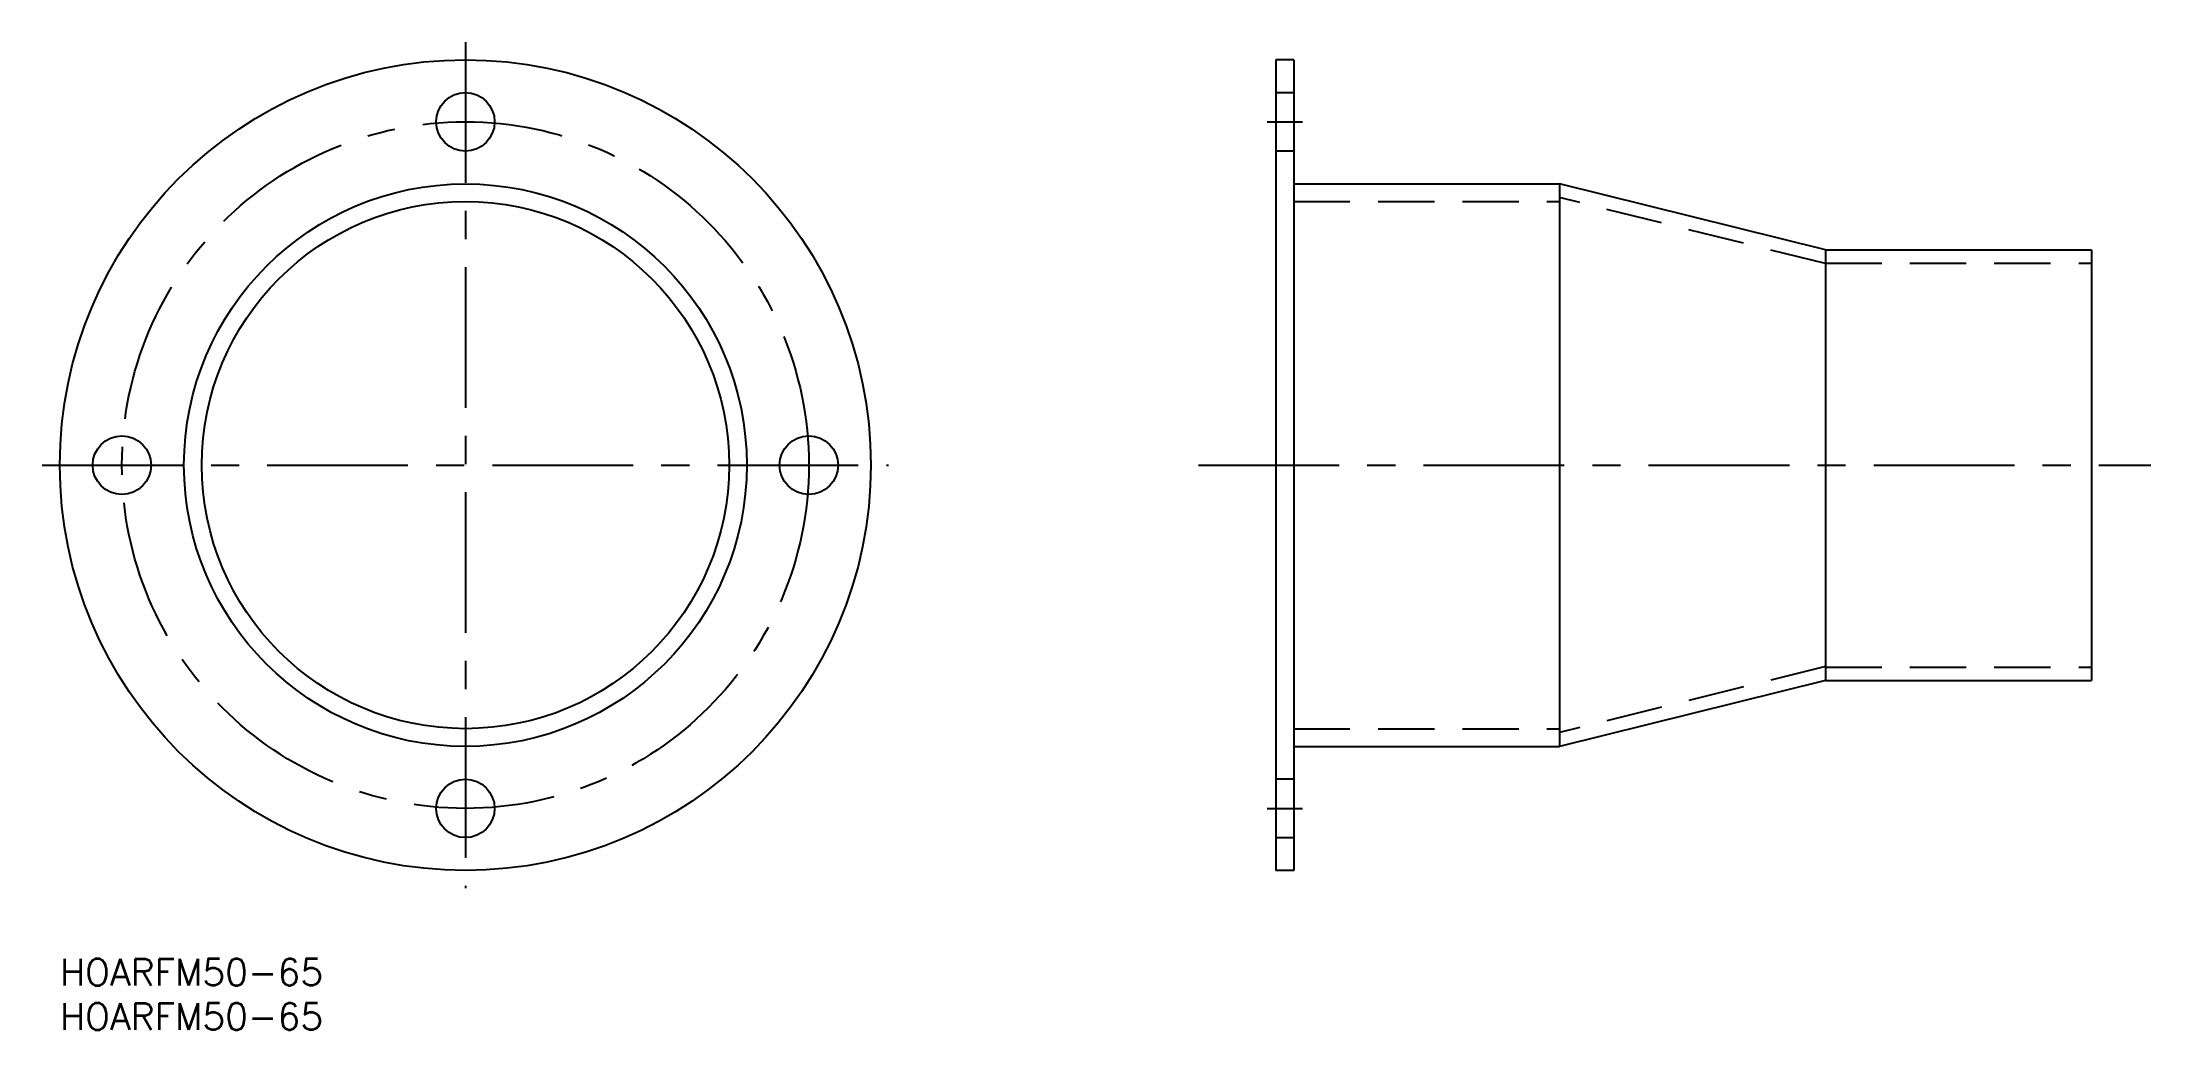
# Model space of a CAD drawing. Extents: x -2 to 236, y -8 to 104.
import ezdxf

# ---------------------------------------------------------------- set-up
doc = ezdxf.new("R2010")
doc.units = 0
doc.header["$LTSCALE"] = 0.5
doc.linetypes.add('CENTER', pattern=[50.8, 31.75, -6.35, 6.35, -6.35])
doc.linetypes.add('DASHED', pattern=[19.05, 12.7, -6.35])
for name, color, linetype in [('MSM_CENTER', 1, 'CENTER'), ('MSM_CONTINUOUS', 7, 'CONTINUOUS'), ('MSM_DASHED', 4, 'DASHED'), ('MSM_PART_NUMBER', 7, 'CONTINUOUS')]:
    doc.layers.add(name, color=color, linetype=linetype)
doc.styles.get("Standard").update_dxf_attribs({"font": 'txt.shx', "height": 3, "bigfont": 'bigfont.shx'})

# ---------------------------------------------------------------- blocks, each defined once
blk = doc.blocks.new('*U2')
at = {"layer": 'MSM_PART_NUMBER'}
blk.add_text('HOARFM50-65', height=3, dxfattribs=at).set_placement((0, -3))
blk = doc.blocks.new('*U3')
at = {"layer": 'MSM_PART_NUMBER'}
blk.add_text('HOARFM50-65', height=3, dxfattribs=at).set_placement((0, -8))

msp = doc.modelspace()

# ---------------------------------------------------------------- linework, layer by layer
at = {"layer": 'MSM_CENTER'}
for p, q in [((45.75, 103.5), (45.75, 8)), ((136.21, 94.5), (140.21, 94.5)), ((-2, 55.75), (93.5, 55.75)), ((128.46, 55.75), (235.92, 55.75)), ((136.21, 17), (140.21, 17))]:
    msp.add_line(p, q, dxfattribs=at)
msp.add_circle((45.75, 55.75), 38.75, dxfattribs=at)
at = {"layer": 'MSM_CONTINUOUS'}
for p, q in [((139.21, 101.5), (137.21, 101.5)), ((137.21, 101.5), (137.21, 10)), ((139.21, 101.5), (139.21, 10)), ((139.21, 87.5), (169.21, 87.5)), ((169.21, 87.5), (169.21, 24)), ((199.21, 80.05), (169.21, 87.5)), ((199.21, 80.05), (199.21, 31.45)), ((199.21, 80.05), (229.21, 80.05)), ((229.21, 80.05), (229.21, 31.45)), ((199.21, 31.45), (169.21, 24)), ((199.21, 31.45), (229.21, 31.45)), ((139.21, 24), (169.21, 24)), ((139.21, 10), (137.21, 10))]:
    msp.add_line(p, q, dxfattribs=at)
for centre, radius in [((45.75, 55.75), 45.75), ((45.75, 94.5), 3.3), ((45.75, 55.75), 31.75), ((45.75, 55.75), 29.75), ((7, 55.75), 3.3), ((84.5, 55.75), 3.3), ((45.75, 17), 3.3)]:
    msp.add_circle(centre, radius, dxfattribs=at)
at = {"layer": 'MSM_DASHED'}
for p, q in [((137.21, 97.8), (139.21, 97.8)), ((139.21, 91.2), (137.21, 91.2)), ((199.21, 78.5), (169.21, 85.95)), ((139.21, 85.5), (169.21, 85.5)), ((199.21, 78.55), (229.21, 78.55)), ((199.21, 33), (169.21, 25.55)), ((199.21, 32.95), (229.21, 32.95)), ((139.21, 26), (169.21, 26)), ((139.21, 20.3), (137.21, 20.3)), ((137.21, 13.7), (139.21, 13.7))]:
    msp.add_line(p, q, dxfattribs=at)

# ---------------------------------------------------------------- block references
at = {"layer": 'MSM_CONTINUOUS'}
for name in ['*U2', '*U3']:
    msp.add_blockref(name, (0, 0), dxfattribs=at)

doc.saveas('drawing.dxf')
